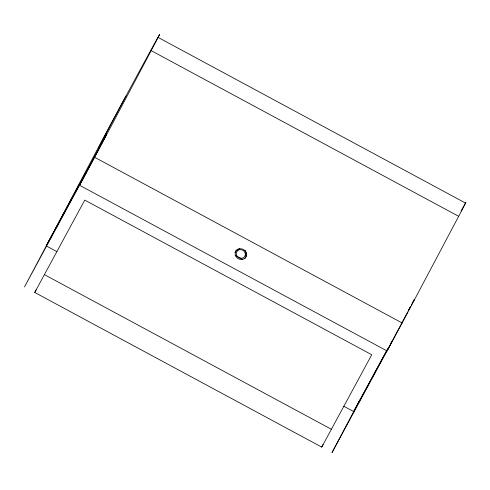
<?xml version="1.0" encoding="UTF-8"?>
<svg xmlns="http://www.w3.org/2000/svg" width="490" height="490" viewBox="0 0 490 490"><rect width="100%" height="100%" fill="white"/><g stroke="black" fill="none" stroke-linecap="round" stroke-linejoin="round"><path stroke-width="0.73" d="M34.747 292.469L84.764 200.104L371.751 354.736L321.734 447.107L34.747 292.469L36.113 289.817M321.734 447.107L323.1 444.454M98.888 147.147L125.991 95.997M46.213 245.894A139.711 0.441 -61.7 0 1 79.552 185.257L106.679 134.064L46.213 245.894L56.975 251.695M151.183 50.642A174.642 0.557 -61.7 0 0 109.509 126.438L24.5 286.95L94.668 157.302L151.183 50.642L458.671 216.323L402.155 322.984L331.987 452.631L359.776 400.103M79.552 185.257L387.039 350.944L407.741 311.873M408.458 310.525L410.596 306.483M411.312 305.135L414.166 299.745L412.353 303.096M234.918 252.595L236.358 249.931M244.804 258.781L246.605 255.455M343.606 406.143L353.7 411.576L387.008 349.97M408.372 310.458L410.185 307.114M158.013 37.369L465.5 203.05M94.668 157.302L402.155 322.984M235.114 255.284L242.801 259.424M44.449 274.657L331.436 429.295M237.172 250.929A4.655 4.239 27.9 0 1 239.512 248.65M244.957 250.145A4.655 4.239 27.9 0 1 245.245 255.419M461.041 211.043A174.642 0.557 -61.7 0 1 458.671 216.323M392 341.499A139.711 0.441 -61.7 0 1 387.039 350.944M353.7 411.576A139.711 0.441 -61.7 0 1 388.509 347.496M390.867 343.221A139.711 0.441 -61.7 0 1 392.502 340.323M236.676 255.529A4.655 4.239 27.9 0 0 244.565 256.699A4.655 4.239 27.9 0 0 241.16 249.692A4.655 4.239 27.9 0 0 236.676 255.529M236.107 256.778A5.819 5.298 27.9 0 0 245.98 256.882A5.819 5.298 27.9 0 0 240.474 248.706A5.819 5.298 27.9 0 0 236.107 256.778"/></g></svg>
